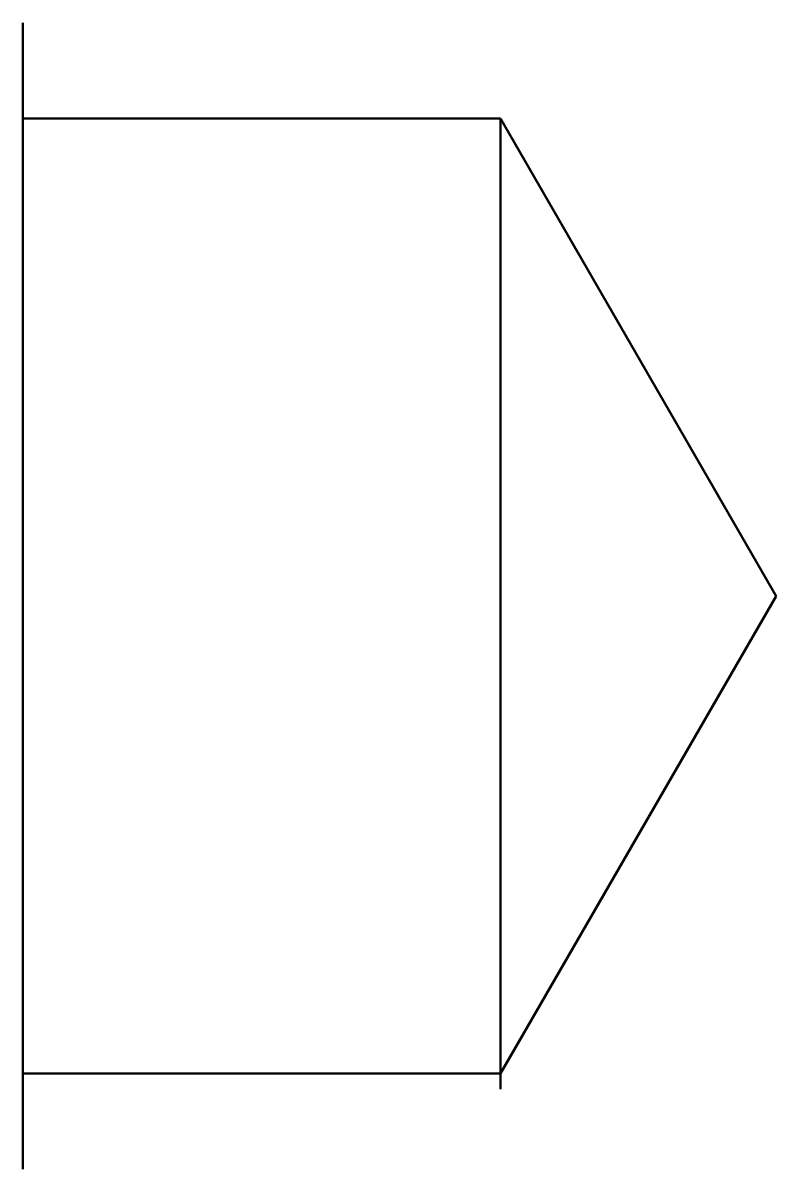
# Model space of a CAD drawing. Header units: millimetres. Extents: x 407 to 6353, y 338 to 950.
# Drawn here: x 6345.19 to 6353.08, y 937.88 to 949.88 of the extents above.
import ezdxf

# ---------------------------------------------------------------- set-up
doc = ezdxf.new("R2010")
doc.units = ezdxf.units.MM
doc.layers.add('粗实线', color=7, linetype='Continuous', lineweight=50)

msp = doc.modelspace()

# ---------------------------------------------------------------- linework, layer by layer
at = {"layer": '粗实线'}
for p, q in [((6345.191, 937.881), (6345.191, 949.881)), ((6345.191, 948.881), (6350.191, 948.881)), ((6350.191, 948.881), (6350.191, 938.719)), ((6350.191, 948.881), (6353.078, 943.881)), ((6350.191, 938.881), (6353.078, 943.881)), ((6345.191, 938.881), (6350.191, 938.881))]:
    msp.add_line(p, q, dxfattribs=at)

doc.saveas('drawing.dxf')
